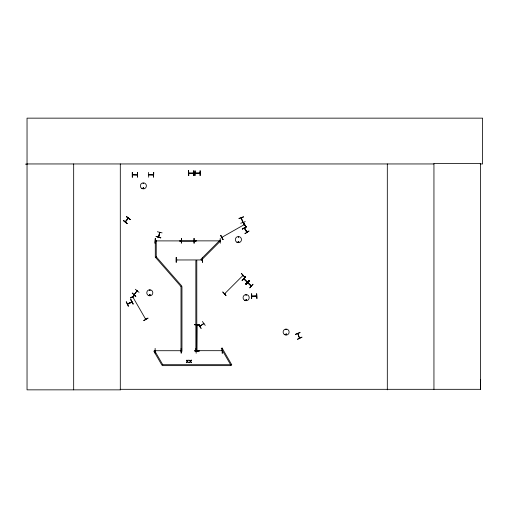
<?xml version="1.0" encoding="UTF-8"?>
<svg xmlns="http://www.w3.org/2000/svg" width="508" height="508" viewBox="0 0 508 508"><rect width="100%" height="100%" fill="white"/><g stroke="black" fill="none" stroke-linecap="round" stroke-linejoin="round"><path stroke-width="0.76" d="M480.225 163.951L482.6 163.951L482.6 118.148L27.038 118.148L27.038 389.852L120.371 389.852L120.307 389.319L480.574 389.319L480.644 379.495M158.426 237.02L158.75 236.563M159.804 232.467L159.747 232.797M203.841 323.552L199.828 326.085M243.916 278.873L247.358 282.264L246.951 281.87M244.05 278.714L244.265 279.216M247.758 282.734L251.193 286.055M250.825 285.693L251.174 286.036L247.682 282.664M159.829 232.474L158.591 237.065L159.569 232.404M241.256 217.907L242.83 222.46M242.678 222.034L243.034 222.377M242.792 222.352L241.414 217.849L241.338 218.288M197.047 325.272L196.996 324.834M196.761 350.882L196.825 350.291L197.021 350.812M196.831 350.831L197.015 324.898M143.116 183.286L143.605 183.49L143.167 183.236M143.085 188.144C143.999 187.077 143.383 189.395 143.091 187.979M143.828 188.265C143.015 186.576 142.767 189.433 143.751 188.36M149.352 294.938C150.12 296.767 150.489 293.484 149.365 295.059M150.082 295.135C149.625 293.872 149.276 296.164 150.133 295.059M238.1 241.878C239.078 240.805 238.411 243.103 238.176 241.732M238.684 237.153L238.239 236.899L238.595 237.255M238.862 241.878C237.522 243.402 238.411 240.087 238.83 242.113M245.878 295.059L246.323 295.319L245.967 294.957M246.463 299.917C245.593 300.914 245.986 298.933 246.418 299.841M285.877 329.476L286.36 329.673L285.921 329.425M285.661 334.334C287.611 332.924 285.909 335.712 285.82 334.639M244.494 224.492L221.971 237.274M244.132 224.739L244.411 224.352M125.679 221.615L125.241 221.875L128.416 218.173M127.902 218.472L128.365 218.154L125.368 221.99M197.015 325.304L196.825 324.834M196.799 350.393L196.825 350.78M197.015 350.761L196.996 350.342M157.372 231.737L162.09 232.886M158.642 237.077L159.868 232.353M127.47 303.848L131.883 301.955L127.559 304.013M247.453 282.13L244.037 278.752M224.479 293.656L224.854 293.275M242.481 275.66L242.856 275.279M132.95 297.224L132.899 296.678L132.969 297.186M145.669 318.802L145.847 319.126M244.456 228.149L247.021 232.156M244.818 228.384L244.621 228.009L246.805 232.162M246.545 300.152C245.974 298.367 245.529 300.971 246.355 300.298M125.266 221.812L128.2 218.084M136.792 291.147L137.103 290.767M297.745 333.737L299.542 338.15L297.91 333.559M176.797 259.994L176.46 259.728M194.227 240.703L194.761 240.697L194.24 240.894M202.248 259.728L201.911 259.734M155.645 350.882L155.156 350.717L155.696 350.882M219.78 240.894L220.218 240.868L194.278 240.868L194.666 240.671M132.499 174.733L137.255 174.955M148.685 174.733L153.492 174.904M195.097 173.082L195.631 173.082M251.79 296.088L252.298 296.291M256.108 296.253C259.086 295.472 244.164 296.812 256.616 296.291M244.411 228.073L246.882 232.239L244.348 228.067L244.672 228.473M242.532 275.571L242.824 275.311M242.926 275.482L224.625 293.783L224.974 293.389M244.018 224.549L244.488 224.542L244.075 224.739M126.384 216.605L130.213 219.596M134.328 294.164L134.042 294.538M134.175 294.646L137.198 290.913M139.052 292.354L135.299 289.268M155.759 240.894L155.365 240.697L155.854 240.868M155.791 240.881L155.334 240.894L181.28 240.906M176.898 259.944L176.46 260.001M194.272 240.697L194.716 240.697M201.86 259.785L202.349 259.779L201.917 259.975M219.729 240.703L220.167 240.659M180.613 350.723L181.083 350.698M196.698 350.901L196.234 350.914M222.167 350.888L221.704 350.685M189.166 173.304L188.741 173.279M193.097 173.082L193.586 173.082M251.841 296.088L256.578 296.069M224.511 293.624L224.822 293.306L224.657 293.745M242.945 275.431L242.595 275.781M242.062 280.333L245.472 276.873M242.189 280.454L245.599 277M242.214 280.479L245.453 276.86L242.233 280.505M245.739 283.966L249.149 280.505L245.688 283.915L246.075 284.296M249.441 280.791L246.024 284.245L249.485 280.841L249.104 280.46M248.107 283.007L247.885 282.505M252.99 284.296L249.72 287.896L252.94 284.251M137.014 290.83L134.226 294.608M198.203 324.421L201.016 328.378M202.387 321.469L205.245 325.399M203.892 323.552L199.936 326.295M243.986 224.593L244.348 224.365M242.367 229.178L246.558 226.72M246.577 226.752L242.265 229L246.59 226.778M130.683 297.917L134.855 295.434M244.983 233.636L249.047 230.969L244.996 233.655M147.923 318.065L143.701 320.459M143.828 320.675L148.012 318.218M128.492 306.146L126.365 301.777M130.816 299.682L133.109 303.968M131.94 302.044L127.533 304.146L131.972 302.114M133.128 303.962L130.848 299.669M285.985 334.08C287.369 334.34 285.051 334.969 286.131 334.004M295.485 334.258L299.987 332.442M295.561 334.448L300.057 332.613M243.58 216.948L239.033 218.65M238.951 218.421L243.523 216.783M245.243 221.596L240.69 223.285M202.254 259.975L201.867 259.95M181.051 350.914L180.715 350.914M199.511 173.057L199.949 173.082M155.416 240.646L155.753 240.646M188.83 173.031L193.516 173.063M149.727 294.78L150.057 294.913M149.917 295.485L149.384 295.173M247.841 282.505L251.257 285.883M220.205 238.354L220.269 243.211M219.729 240.868L220.167 240.868M193.973 243.211L193.961 238.36M176.339 257.435L176.308 262.293M194.481 324.847L199.339 324.752M194.481 324.599L199.339 324.574M155.137 348.374L155.105 353.231M181.146 348.374L181.166 353.231L181.419 351.149M196.761 350.717L196.247 350.679L222.199 350.691L221.723 350.723M196.691 350.698L196.323 350.914M194.488 350.876L199.339 351.085L194.488 350.844M25.4 164.141L27.038 164.135M27.038 163.951L433.946 163.951M188.462 170.739L188.697 175.597L188.659 170.739M193.853 170.739L193.834 175.597M200.222 170.739L200.196 175.597M132.232 172.39L132.251 177.248M137.357 172.39L137.624 177.248L137.427 172.39M195.148 173.082L199.885 173.069M137.37 174.955L132.569 174.923M153.556 174.955L148.749 174.923M188.728 175.597L188.481 170.739M148.685 177.248L148.615 172.39M202.305 259.95L176.46 259.975M251.517 293.745L251.543 298.602M256.648 293.745L256.915 298.602L256.711 293.745M155.207 350.717L181.102 350.717M195.161 173.272L199.962 173.253L188.709 173.304L193.516 173.355M156.14 236.499L160.846 237.719M126.428 216.554L130.251 219.539L126.403 216.579M123.355 220.485L127.178 223.476M243.84 278.873L247.32 282.302M149.974 290.1C149.936 291.268 149.225 289.446 150.044 290.271M198.368 324.307L201.168 328.276M243.256 222.307L245.707 226.498M220.656 235.356L223.139 239.528M145.472 318.853L145.675 319.265L132.753 296.863M130.88 299.656L132.944 304.044M126.2 301.854L128.27 306.248M196.171 353.231L195.961 348.374M194.145 238.36L194.17 243.211M176.092 257.442L176.124 262.293M480.574 389.319L480.574 163.424L433.946 163.424L433.946 389.319M387.312 163.951L387.312 389.852M251.72 293.745L251.72 298.602M200.019 170.739L200.019 175.597M195.059 175.597L195.097 170.739L194.85 175.597M193.65 170.739L193.65 175.597M153.784 172.39L153.543 177.248L153.607 172.39M132.436 172.39L132.436 177.248M120.301 163.951L120.301 389.852M73.673 163.951L73.673 389.852M156.159 236.436L160.795 237.909L156.153 236.468M187.973 360.147L187.35 361.156L186.347 360.147L187.135 361.429L186.322 362.712L187.325 361.683L188.341 362.712L187.541 361.41L188.341 360.147L187.973 360.147M191.122 360.147L190.5 361.156L189.497 360.147L190.284 361.429L189.471 362.712L190.475 361.683L191.491 362.712L190.691 361.41L191.491 360.147L191.122 360.147M123.393 220.428L127.057 223.634L123.393 220.428M132.22 293.065L135.827 296.329L132.22 293.065M222.809 292.011L226.073 295.612L222.783 292.036M241.376 273.437L244.646 277.038L241.364 273.456M249.295 280.651L245.885 284.105L249.307 280.664M219.996 240.176L200.889 259.283L201.555 259.95L220.662 240.843L219.996 240.176M156.413 256.984L155.702 257.6L181.013 286.588L181.013 351.32L181.959 351.32L181.959 286.588L181.013 286.588L181.724 285.966L156.413 256.984M220.713 235.325L222.936 239.649L220.713 235.325M243.459 222.193L245.681 226.517L243.44 222.199M134.753 295.262L130.702 297.948L134.753 295.262M154.648 350.679L153.829 351.149L161.919 365.163L162.738 364.693L230.962 364.693L230.962 365.639L162.738 365.639L162.738 364.693L154.648 350.679M222.079 348.037L221.259 348.507L230.93 365.265L231.75 364.795L222.079 348.037M301.917 337.166L297.523 339.255L301.917 337.166M155.302 238.36L155.061 243.211L155.302 238.36M181.566 238.354L181.324 243.211L181.546 238.354M202.609 257.435L202.368 262.293L202.609 257.435M222.472 348.374L222.231 353.231L222.472 348.374M196.031 240.57L179.845 240.57L179.845 241.516L196.031 241.516L196.031 240.57M156.242 240.951L155.296 240.951L155.296 257.137L156.242 257.137L156.242 240.951M196.793 260.693L195.847 260.693L195.847 351.32L196.793 351.32L196.793 260.693M141.859 188.5A3.029 3.029 0 0 0 146.399 185.877A3.029 3.029 0 0 0 141.859 183.255A3.029 3.029 0 0 0 141.859 188.5M236.893 242.265A3.073 3.073 0 0 0 241.497 239.605A3.073 3.073 0 0 0 236.893 236.944A3.073 3.073 0 0 0 236.893 242.265M244.602 300.311A3.073 3.073 0 0 0 249.206 297.65A3.073 3.073 0 0 0 244.602 294.989A3.073 3.073 0 0 0 244.602 300.311M284.626 334.67A3.01 3.01 0 0 0 289.141 332.061A3.01 3.01 0 0 0 284.626 329.457A3.01 3.01 0 0 0 284.626 334.67M148.292 295.415A3.029 3.029 0 0 0 152.832 292.792A3.029 3.029 0 0 0 148.292 290.17A3.029 3.029 0 0 0 148.292 295.415"/></g></svg>
